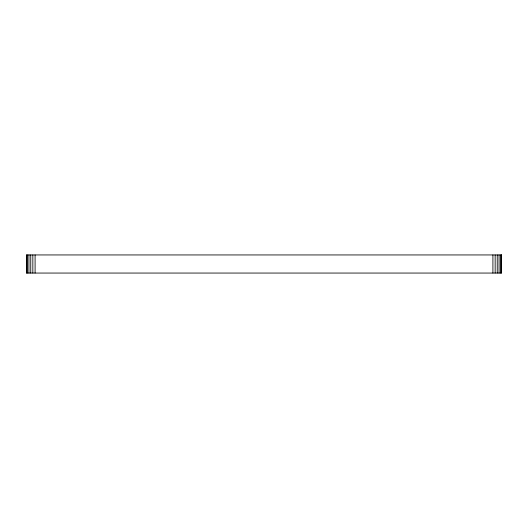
<?xml version="1.0" encoding="UTF-8"?>
<svg xmlns="http://www.w3.org/2000/svg" width="528" height="528" viewBox="0 0 528 528"><rect width="100%" height="100%" fill="white"/><g stroke="black" fill="none" stroke-linecap="round" stroke-linejoin="round"><path stroke-width="0.79" d="M501.303 254.945L501.303 273.055M500.438 254.945L500.438 273.055M499.052 254.945L499.052 273.055M497.251 254.945L497.251 273.055M495.158 254.945L495.158 273.055M492.908 254.945L492.908 273.055M35.092 254.945L35.092 273.055M32.842 254.945L32.842 273.055M30.749 254.945L30.749 273.055M28.948 254.945L28.948 273.055M27.562 254.945L27.562 273.055M26.697 254.945L26.697 273.055M501.6 254.945L26.4 254.945L26.4 273.055L501.6 273.055L501.6 254.945"/></g></svg>
